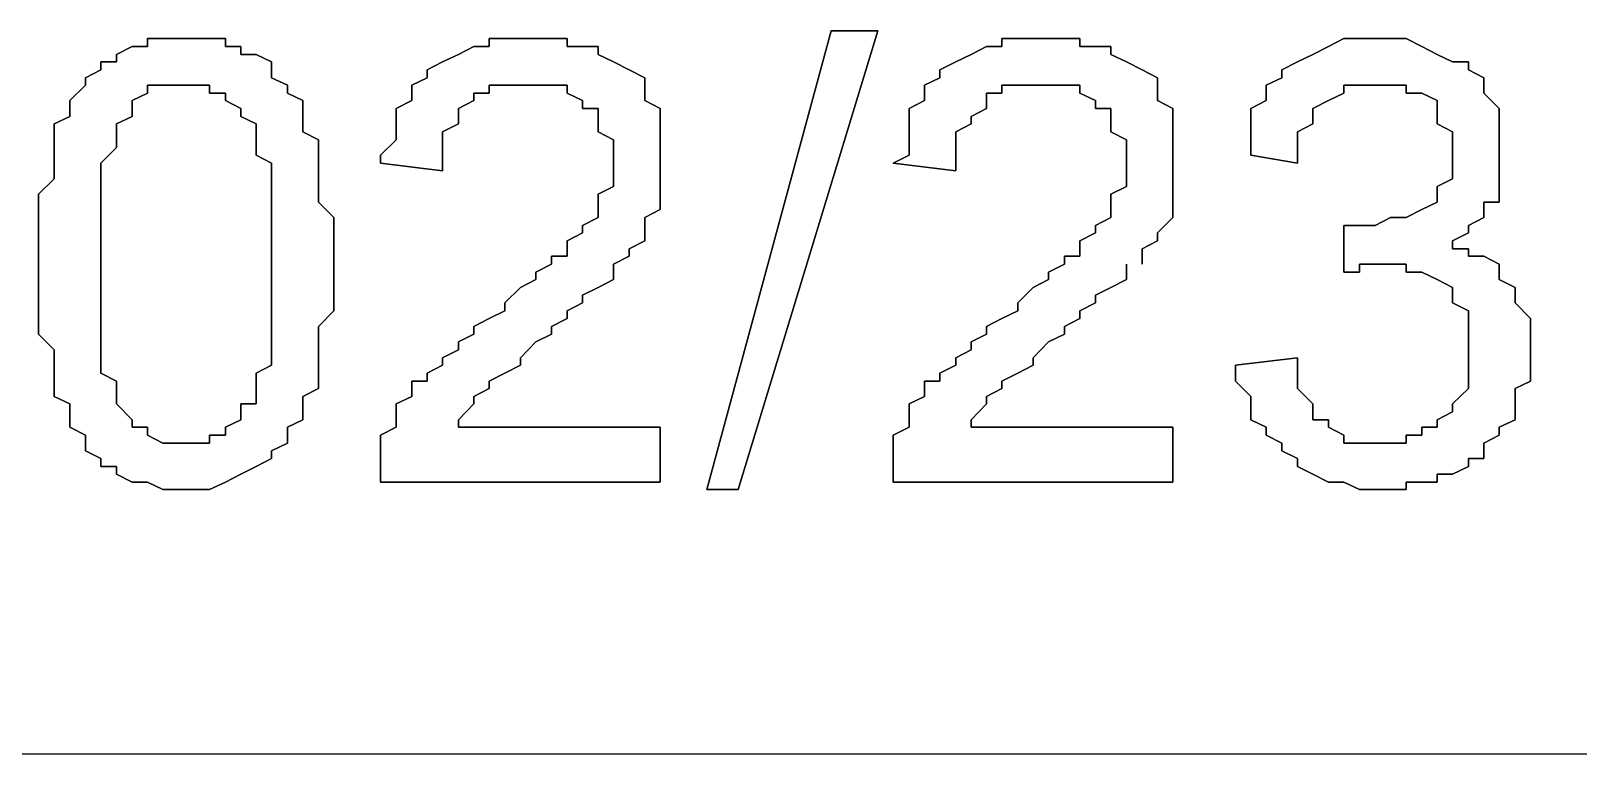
# Model space of a CAD drawing. Header units: metres. Extents: x 2.9 to 42.8, y 1.7 to 28.7.
# Drawn here: x 37.3256 to 37.6769, y 10.3611 to 10.5251 of the extents above; entities that cross this region are included whole.
import ezdxf

# ---------------------------------------------------------------- set-up
doc = ezdxf.new("R2010")
doc.units = ezdxf.units.M
doc.layers.add('NEGRO', color=7, linetype='Continuous')

msp = doc.modelspace()

# ---------------------------------------------------------------- linework, layer by layer
at = {"layer": 'NEGRO', "lineweight": -3}
for points in [[(37.3556, 10.5234), (37.3521, 10.5234), (37.3556, 10.5234)], [(37.3521, 10.5234), (37.3521, 10.5216), (37.3521, 10.5234)], [(37.3592, 10.5234), (37.3556, 10.5234), (37.3592, 10.5234)], [(37.3627, 10.5234), (37.3592, 10.5234), (37.3627, 10.5234)], [(37.3662, 10.5234), (37.3627, 10.5234), (37.3662, 10.5234)], [(37.3698, 10.5234), (37.3662, 10.5234), (37.3698, 10.5234)], [(37.3698, 10.5216), (37.3698, 10.5234), (37.3698, 10.5216)], [(37.4332, 10.5234), (37.4297, 10.5234), (37.4332, 10.5234)], [(37.4297, 10.5234), (37.4297, 10.5216), (37.4297, 10.5234)], [(37.4368, 10.5234), (37.4332, 10.5234), (37.4368, 10.5234)], [(37.4403, 10.5234), (37.4368, 10.5234), (37.4403, 10.5234)], [(37.4438, 10.5234), (37.4403, 10.5234), (37.4438, 10.5234)], [(37.4474, 10.5234), (37.4438, 10.5234), (37.4474, 10.5234)], [(37.4474, 10.5216), (37.4474, 10.5234), (37.4474, 10.5216)], [(37.5073, 10.5251), (37.4791, 10.4211), (37.5073, 10.5251)], [(37.4862, 10.4211), (37.5179, 10.5251), (37.4862, 10.4211)], [(37.5179, 10.5251), (37.5073, 10.5251), (37.5179, 10.5251)], [(37.5497, 10.5234), (37.5461, 10.5234), (37.5497, 10.5234)], [(37.5461, 10.5234), (37.5461, 10.5216), (37.5461, 10.5234)], [(37.5532, 10.5234), (37.5497, 10.5234), (37.5532, 10.5234)], [(37.5567, 10.5234), (37.5532, 10.5234), (37.5567, 10.5234)], [(37.5603, 10.5234), (37.5567, 10.5234), (37.5603, 10.5234)], [(37.5638, 10.5234), (37.5603, 10.5234), (37.5638, 10.5234)], [(37.5638, 10.5216), (37.5638, 10.5234), (37.5638, 10.5216)], [(37.6237, 10.5234), (37.6202, 10.5216), (37.6237, 10.5234)], [(37.6273, 10.5234), (37.6237, 10.5234), (37.6273, 10.5234)], [(37.6308, 10.5234), (37.6273, 10.5234), (37.6308, 10.5234)], [(37.6343, 10.5234), (37.6308, 10.5234), (37.6343, 10.5234)], [(37.6379, 10.5234), (37.6343, 10.5234), (37.6379, 10.5234)], [(37.6414, 10.5216), (37.6379, 10.5234), (37.6414, 10.5216)], [(37.3486, 10.5216), (37.3451, 10.5198), (37.3486, 10.5216)], [(37.3451, 10.5198), (37.3451, 10.5181), (37.3451, 10.5198)], [(37.3521, 10.5216), (37.3486, 10.5216), (37.3521, 10.5216)], [(37.3733, 10.5216), (37.3698, 10.5216), (37.3733, 10.5216)], [(37.3733, 10.5198), (37.3733, 10.5216), (37.3733, 10.5198)], [(37.3768, 10.5198), (37.3733, 10.5198), (37.3768, 10.5198)], [(37.3803, 10.5181), (37.3768, 10.5198), (37.3803, 10.5181)], [(37.4227, 10.5198), (37.4191, 10.5181), (37.4227, 10.5198)], [(37.4262, 10.5216), (37.4227, 10.5198), (37.4262, 10.5216)], [(37.4297, 10.5216), (37.4262, 10.5216), (37.4297, 10.5216)], [(37.4509, 10.5216), (37.4474, 10.5216), (37.4509, 10.5216)], [(37.4544, 10.5216), (37.4509, 10.5216), (37.4544, 10.5216)], [(37.4544, 10.5198), (37.4544, 10.5216), (37.4544, 10.5198)], [(37.4579, 10.5181), (37.4544, 10.5198), (37.4579, 10.5181)], [(37.5391, 10.5198), (37.5356, 10.5181), (37.5391, 10.5198)], [(37.5426, 10.5216), (37.5391, 10.5198), (37.5426, 10.5216)], [(37.5461, 10.5216), (37.5426, 10.5216), (37.5461, 10.5216)], [(37.5673, 10.5216), (37.5638, 10.5216), (37.5673, 10.5216)], [(37.5708, 10.5216), (37.5673, 10.5216), (37.5708, 10.5216)], [(37.5708, 10.5198), (37.5708, 10.5216), (37.5708, 10.5198)], [(37.5744, 10.5181), (37.5708, 10.5198), (37.5744, 10.5181)], [(37.6167, 10.5198), (37.6132, 10.5181), (37.6167, 10.5198)], [(37.6202, 10.5216), (37.6167, 10.5198), (37.6202, 10.5216)], [(37.6449, 10.5198), (37.6414, 10.5216), (37.6449, 10.5198)], [(37.6484, 10.5181), (37.6449, 10.5198), (37.6484, 10.5181)], [(37.3415, 10.5163), (37.338, 10.5145), (37.3415, 10.5163)], [(37.3451, 10.5181), (37.3415, 10.5181), (37.3451, 10.5181)], [(37.3415, 10.5181), (37.3415, 10.5163), (37.3415, 10.5181)], [(37.3803, 10.5163), (37.3803, 10.5181), (37.3803, 10.5163)], [(37.3803, 10.5145), (37.3803, 10.5163), (37.3803, 10.5145)], [(37.4191, 10.5181), (37.4156, 10.5163), (37.4191, 10.5181)], [(37.4156, 10.5163), (37.4156, 10.5145), (37.4156, 10.5163)], [(37.4615, 10.5163), (37.4579, 10.5181), (37.4615, 10.5163)], [(37.465, 10.5145), (37.4615, 10.5163), (37.465, 10.5145)], [(37.5356, 10.5181), (37.532, 10.5163), (37.5356, 10.5181)], [(37.532, 10.5163), (37.532, 10.5145), (37.532, 10.5163)], [(37.5779, 10.5163), (37.5744, 10.5181), (37.5779, 10.5163)], [(37.5814, 10.5145), (37.5779, 10.5163), (37.5814, 10.5145)], [(37.6132, 10.5181), (37.6096, 10.5163), (37.6132, 10.5181)], [(37.6096, 10.5163), (37.6096, 10.5145), (37.6096, 10.5163)], [(37.652, 10.5181), (37.6484, 10.5181), (37.652, 10.5181)], [(37.652, 10.5163), (37.652, 10.5181), (37.652, 10.5163)], [(37.6555, 10.5145), (37.652, 10.5163), (37.6555, 10.5145)], [(37.338, 10.5128), (37.3345, 10.5093), (37.338, 10.5128)], [(37.338, 10.5145), (37.338, 10.5128), (37.338, 10.5145)], [(37.3521, 10.511), (37.3521, 10.5128), (37.3521, 10.511)], [(37.3521, 10.5128), (37.3556, 10.5128), (37.3521, 10.5128)], [(37.3556, 10.5128), (37.3592, 10.5128), (37.3556, 10.5128)], [(37.3592, 10.5128), (37.3627, 10.5128), (37.3592, 10.5128)], [(37.3627, 10.5128), (37.3662, 10.5128), (37.3627, 10.5128)], [(37.3662, 10.5128), (37.3662, 10.511), (37.3662, 10.5128)], [(37.3839, 10.5128), (37.3803, 10.5145), (37.3839, 10.5128)], [(37.3839, 10.511), (37.3839, 10.5128), (37.3839, 10.511)], [(37.4156, 10.5145), (37.4121, 10.5128), (37.4156, 10.5145)], [(37.4121, 10.5128), (37.4121, 10.511), (37.4121, 10.5128)], [(37.4297, 10.511), (37.4297, 10.5128), (37.4297, 10.511)], [(37.4297, 10.5128), (37.4332, 10.5128), (37.4297, 10.5128)], [(37.4332, 10.5128), (37.4368, 10.5128), (37.4332, 10.5128)], [(37.4368, 10.5128), (37.4403, 10.5128), (37.4368, 10.5128)], [(37.4403, 10.5128), (37.4438, 10.5128), (37.4403, 10.5128)], [(37.4438, 10.5128), (37.4474, 10.5128), (37.4438, 10.5128)], [(37.4474, 10.5128), (37.4474, 10.511), (37.4474, 10.5128)], [(37.465, 10.5128), (37.465, 10.5145), (37.465, 10.5128)], [(37.465, 10.5093), (37.465, 10.5128), (37.465, 10.5093)], [(37.532, 10.5145), (37.5285, 10.5128), (37.532, 10.5145)], [(37.5285, 10.5128), (37.5285, 10.511), (37.5285, 10.5128)], [(37.5461, 10.511), (37.5461, 10.5128), (37.5461, 10.511)], [(37.5461, 10.5128), (37.5497, 10.5128), (37.5461, 10.5128)], [(37.5497, 10.5128), (37.5532, 10.5128), (37.5497, 10.5128)], [(37.5532, 10.5128), (37.5567, 10.5128), (37.5532, 10.5128)], [(37.5567, 10.5128), (37.5603, 10.5128), (37.5567, 10.5128)], [(37.5603, 10.5128), (37.5638, 10.5128), (37.5603, 10.5128)], [(37.5638, 10.5128), (37.5638, 10.511), (37.5638, 10.5128)], [(37.5814, 10.5128), (37.5814, 10.5145), (37.5814, 10.5128)], [(37.5814, 10.5093), (37.5814, 10.5128), (37.5814, 10.5093)], [(37.6096, 10.5145), (37.6061, 10.5128), (37.6096, 10.5145)], [(37.6061, 10.5128), (37.6061, 10.511), (37.6061, 10.5128)], [(37.6237, 10.511), (37.6237, 10.5128), (37.6237, 10.511)], [(37.6237, 10.5128), (37.6273, 10.5128), (37.6237, 10.5128)], [(37.6273, 10.5128), (37.6308, 10.5128), (37.6273, 10.5128)], [(37.6308, 10.5128), (37.6343, 10.5128), (37.6308, 10.5128)], [(37.6343, 10.5128), (37.6379, 10.5128), (37.6343, 10.5128)], [(37.6379, 10.5128), (37.6379, 10.511), (37.6379, 10.5128)], [(37.6555, 10.5128), (37.6555, 10.5145), (37.6555, 10.5128)], [(37.6555, 10.511), (37.6555, 10.5128), (37.6555, 10.511)], [(37.3345, 10.5093), (37.3345, 10.5075), (37.3345, 10.5093)], [(37.3486, 10.5093), (37.3521, 10.511), (37.3486, 10.5093)], [(37.3486, 10.5075), (37.3486, 10.5093), (37.3486, 10.5075)], [(37.3662, 10.511), (37.3698, 10.511), (37.3662, 10.511)], [(37.3698, 10.511), (37.3698, 10.5093), (37.3698, 10.511)], [(37.3698, 10.5093), (37.3733, 10.5075), (37.3698, 10.5093)], [(37.3874, 10.5093), (37.3839, 10.511), (37.3874, 10.5093)], [(37.3874, 10.5075), (37.3874, 10.5093), (37.3874, 10.5075)], [(37.4121, 10.5093), (37.4086, 10.5075), (37.4121, 10.5093)], [(37.4121, 10.511), (37.4121, 10.5093), (37.4121, 10.511)], [(37.4227, 10.5075), (37.4262, 10.5093), (37.4227, 10.5075)], [(37.4262, 10.5093), (37.4262, 10.511), (37.4262, 10.5093)], [(37.4262, 10.511), (37.4297, 10.511), (37.4262, 10.511)], [(37.4474, 10.511), (37.4509, 10.5093), (37.4474, 10.511)], [(37.4509, 10.5093), (37.4509, 10.5075), (37.4509, 10.5093)], [(37.4685, 10.5075), (37.465, 10.5093), (37.4685, 10.5075)], [(37.5285, 10.5093), (37.525, 10.5075), (37.5285, 10.5093)], [(37.5285, 10.511), (37.5285, 10.5093), (37.5285, 10.511)], [(37.5426, 10.5093), (37.5426, 10.511), (37.5426, 10.5093)], [(37.5426, 10.511), (37.5461, 10.511), (37.5426, 10.511)], [(37.5426, 10.5075), (37.5426, 10.5093), (37.5426, 10.5075)], [(37.5638, 10.511), (37.5673, 10.5093), (37.5638, 10.511)], [(37.5673, 10.5093), (37.5673, 10.5075), (37.5673, 10.5093)], [(37.5849, 10.5075), (37.5814, 10.5093), (37.5849, 10.5075)], [(37.6061, 10.5093), (37.6026, 10.5075), (37.6061, 10.5093)], [(37.6061, 10.511), (37.6061, 10.5093), (37.6061, 10.511)], [(37.6167, 10.5075), (37.6202, 10.5093), (37.6167, 10.5075)], [(37.6202, 10.5093), (37.6237, 10.511), (37.6202, 10.5093)], [(37.6379, 10.511), (37.6414, 10.511), (37.6379, 10.511)], [(37.6414, 10.511), (37.6449, 10.5093), (37.6414, 10.511)], [(37.6449, 10.5093), (37.6449, 10.5075), (37.6449, 10.5093)], [(37.659, 10.5075), (37.6555, 10.511), (37.659, 10.5075)], [(37.3345, 10.5057), (37.3309, 10.504), (37.3345, 10.5057)], [(37.3345, 10.5075), (37.3345, 10.5057), (37.3345, 10.5075)], [(37.3451, 10.504), (37.3486, 10.5057), (37.3451, 10.504)], [(37.3486, 10.5057), (37.3486, 10.5075), (37.3486, 10.5057)], [(37.3733, 10.5075), (37.3733, 10.5057), (37.3733, 10.5075)], [(37.3733, 10.5057), (37.3768, 10.504), (37.3733, 10.5057)], [(37.3874, 10.5057), (37.3874, 10.5075), (37.3874, 10.5057)], [(37.3874, 10.5022), (37.3874, 10.5057), (37.3874, 10.5022)], [(37.4086, 10.5075), (37.4086, 10.504), (37.4086, 10.5075)], [(37.4227, 10.5057), (37.4227, 10.5075), (37.4227, 10.5057)], [(37.4227, 10.504), (37.4227, 10.5057), (37.4227, 10.504)], [(37.4509, 10.5075), (37.4544, 10.5075), (37.4509, 10.5075)], [(37.4544, 10.5075), (37.4544, 10.5057), (37.4544, 10.5075)], [(37.4544, 10.5057), (37.4544, 10.5022), (37.4544, 10.5057)], [(37.4685, 10.5057), (37.4685, 10.5075), (37.4685, 10.5057)], [(37.4685, 10.504), (37.4685, 10.5057), (37.4685, 10.504)], [(37.525, 10.5075), (37.525, 10.504), (37.525, 10.5075)], [(37.5391, 10.5057), (37.5426, 10.5075), (37.5391, 10.5057)], [(37.5391, 10.504), (37.5391, 10.5057), (37.5391, 10.504)], [(37.5673, 10.5075), (37.5708, 10.5075), (37.5673, 10.5075)], [(37.5708, 10.5075), (37.5708, 10.5057), (37.5708, 10.5075)], [(37.5708, 10.5057), (37.5708, 10.5022), (37.5708, 10.5057)], [(37.5849, 10.5057), (37.5849, 10.5075), (37.5849, 10.5057)], [(37.5849, 10.504), (37.5849, 10.5057), (37.5849, 10.504)], [(37.6026, 10.5075), (37.6026, 10.5057), (37.6026, 10.5075)], [(37.6026, 10.5057), (37.6026, 10.5022), (37.6026, 10.5057)], [(37.6167, 10.5057), (37.6167, 10.5075), (37.6167, 10.5057)], [(37.6167, 10.504), (37.6167, 10.5057), (37.6167, 10.504)], [(37.6449, 10.5075), (37.6449, 10.504), (37.6449, 10.5075)], [(37.659, 10.5057), (37.659, 10.5075), (37.659, 10.5057)], [(37.659, 10.504), (37.659, 10.5057), (37.659, 10.504)], [(37.3309, 10.504), (37.3309, 10.5004), (37.3309, 10.504)], [(37.3451, 10.5022), (37.3451, 10.504), (37.3451, 10.5022)], [(37.3451, 10.5004), (37.3451, 10.5022), (37.3451, 10.5004)], [(37.3768, 10.504), (37.3768, 10.5022), (37.3768, 10.504)], [(37.3768, 10.5022), (37.3768, 10.5004), (37.3768, 10.5022)], [(37.3909, 10.5004), (37.3874, 10.5022), (37.3909, 10.5004)], [(37.4086, 10.504), (37.4086, 10.5022), (37.4086, 10.504)], [(37.4086, 10.5022), (37.4086, 10.5004), (37.4086, 10.5022)], [(37.4191, 10.5022), (37.4227, 10.504), (37.4191, 10.5022)], [(37.4191, 10.5004), (37.4191, 10.5022), (37.4191, 10.5004)], [(37.4544, 10.5022), (37.4579, 10.5004), (37.4544, 10.5022)], [(37.4685, 10.5022), (37.4685, 10.504), (37.4685, 10.5022)], [(37.4685, 10.4987), (37.4685, 10.5022), (37.4685, 10.4987)], [(37.525, 10.504), (37.525, 10.5022), (37.525, 10.504)], [(37.525, 10.5022), (37.525, 10.5004), (37.525, 10.5022)], [(37.5356, 10.5022), (37.5391, 10.504), (37.5356, 10.5022)], [(37.5356, 10.5004), (37.5356, 10.5022), (37.5356, 10.5004)], [(37.5708, 10.5022), (37.5744, 10.5004), (37.5708, 10.5022)], [(37.5849, 10.5022), (37.5849, 10.504), (37.5849, 10.5022)], [(37.5849, 10.4987), (37.5849, 10.5022), (37.5849, 10.4987)], [(37.6026, 10.5022), (37.6026, 10.5004), (37.6026, 10.5022)], [(37.6132, 10.5022), (37.6167, 10.504), (37.6132, 10.5022)], [(37.6132, 10.4987), (37.6132, 10.5022), (37.6132, 10.4987)], [(37.6449, 10.504), (37.6484, 10.5022), (37.6449, 10.504)], [(37.6484, 10.5022), (37.6484, 10.5004), (37.6484, 10.5022)], [(37.659, 10.5022), (37.659, 10.504), (37.659, 10.5022)], [(37.659, 10.4987), (37.659, 10.5022), (37.659, 10.4987)], [(37.3309, 10.5004), (37.3309, 10.4987), (37.3309, 10.5004)], [(37.3309, 10.4987), (37.3309, 10.4969), (37.3309, 10.4987)], [(37.3415, 10.4951), (37.3451, 10.4987), (37.3415, 10.4951)], [(37.3451, 10.4987), (37.3451, 10.5004), (37.3451, 10.4987)], [(37.3768, 10.5004), (37.3768, 10.4987), (37.3768, 10.5004)], [(37.3768, 10.4987), (37.3768, 10.4969), (37.3768, 10.4987)], [(37.3909, 10.4987), (37.3909, 10.5004), (37.3909, 10.4987)], [(37.3909, 10.4969), (37.3909, 10.4987), (37.3909, 10.4969)], [(37.4086, 10.5004), (37.405, 10.4969), (37.4086, 10.5004)], [(37.4191, 10.4987), (37.4191, 10.5004), (37.4191, 10.4987)], [(37.4191, 10.4951), (37.4191, 10.4987), (37.4191, 10.4951)], [(37.4579, 10.5004), (37.4579, 10.4987), (37.4579, 10.5004)], [(37.4579, 10.4987), (37.4579, 10.4951), (37.4579, 10.4987)], [(37.4685, 10.4969), (37.4685, 10.4987), (37.4685, 10.4969)], [(37.525, 10.5004), (37.525, 10.4969), (37.525, 10.5004)], [(37.5356, 10.4987), (37.5356, 10.5004), (37.5356, 10.4987)], [(37.5356, 10.4951), (37.5356, 10.4987), (37.5356, 10.4951)], [(37.5744, 10.5004), (37.5744, 10.4987), (37.5744, 10.5004)], [(37.5744, 10.4987), (37.5744, 10.4951), (37.5744, 10.4987)], [(37.5849, 10.4969), (37.5849, 10.4987), (37.5849, 10.4969)], [(37.6026, 10.5004), (37.6026, 10.4969), (37.6026, 10.5004)], [(37.6132, 10.4969), (37.6132, 10.4987), (37.6132, 10.4969)], [(37.6484, 10.5004), (37.6484, 10.4969), (37.6484, 10.5004)], [(37.659, 10.4969), (37.659, 10.4987), (37.659, 10.4969)], [(37.3309, 10.4969), (37.3309, 10.4951), (37.3309, 10.4969)], [(37.3309, 10.4951), (37.3309, 10.4934), (37.3309, 10.4951)], [(37.3415, 10.4934), (37.3415, 10.4951), (37.3415, 10.4934)], [(37.3768, 10.4969), (37.3803, 10.4951), (37.3768, 10.4969)], [(37.3803, 10.4951), (37.3803, 10.4934), (37.3803, 10.4951)], [(37.3909, 10.4934), (37.3909, 10.4969), (37.3909, 10.4934)], [(37.405, 10.4969), (37.405, 10.4951), (37.405, 10.4969)], [(37.405, 10.4951), (37.4191, 10.4934), (37.405, 10.4951)], [(37.4191, 10.4934), (37.4191, 10.4951), (37.4191, 10.4934)], [(37.4579, 10.4951), (37.4579, 10.4916), (37.4579, 10.4951)], [(37.4685, 10.4951), (37.4685, 10.4969), (37.4685, 10.4951)], [(37.4685, 10.4934), (37.4685, 10.4951), (37.4685, 10.4934)], [(37.525, 10.4969), (37.5214, 10.4951), (37.525, 10.4969)], [(37.5214, 10.4951), (37.5356, 10.4934), (37.5214, 10.4951)], [(37.5356, 10.4934), (37.5356, 10.4951), (37.5356, 10.4934)], [(37.5744, 10.4951), (37.5744, 10.4916), (37.5744, 10.4951)], [(37.5849, 10.4951), (37.5849, 10.4969), (37.5849, 10.4951)], [(37.5849, 10.4934), (37.5849, 10.4951), (37.5849, 10.4934)], [(37.6026, 10.4969), (37.6132, 10.4951), (37.6026, 10.4969)], [(37.6132, 10.4951), (37.6132, 10.4969), (37.6132, 10.4951)], [(37.6484, 10.4969), (37.6484, 10.4951), (37.6484, 10.4969)], [(37.6484, 10.4951), (37.6484, 10.4916), (37.6484, 10.4951)], [(37.659, 10.4951), (37.659, 10.4969), (37.659, 10.4951)], [(37.659, 10.4934), (37.659, 10.4951), (37.659, 10.4934)], [(37.3309, 10.4916), (37.3274, 10.4881), (37.3309, 10.4916)], [(37.3309, 10.4934), (37.3309, 10.4916), (37.3309, 10.4934)], [(37.3415, 10.4916), (37.3415, 10.4934), (37.3415, 10.4916)], [(37.3415, 10.4881), (37.3415, 10.4916), (37.3415, 10.4881)], [(37.3803, 10.4934), (37.3803, 10.4898), (37.3803, 10.4934)], [(37.3909, 10.4916), (37.3909, 10.4934), (37.3909, 10.4916)], [(37.3909, 10.4898), (37.3909, 10.4916), (37.3909, 10.4898)], [(37.4579, 10.4916), (37.4579, 10.4898), (37.4579, 10.4916)], [(37.4685, 10.4916), (37.4685, 10.4934), (37.4685, 10.4916)], [(37.4685, 10.4881), (37.4685, 10.4916), (37.4685, 10.4881)], [(37.5744, 10.4916), (37.5744, 10.4898), (37.5744, 10.4916)], [(37.5849, 10.4916), (37.5849, 10.4934), (37.5849, 10.4916)], [(37.5849, 10.4881), (37.5849, 10.4916), (37.5849, 10.4881)], [(37.6484, 10.4916), (37.6449, 10.4898), (37.6484, 10.4916)], [(37.659, 10.4898), (37.659, 10.4934), (37.659, 10.4898)], [(37.3274, 10.4881), (37.3274, 10.4863), (37.3274, 10.4881)], [(37.3415, 10.4863), (37.3415, 10.4881), (37.3415, 10.4863)], [(37.3803, 10.4898), (37.3803, 10.4881), (37.3803, 10.4898)], [(37.3803, 10.4881), (37.3803, 10.4846), (37.3803, 10.4881)], [(37.3909, 10.4881), (37.3909, 10.4898), (37.3909, 10.4881)], [(37.3909, 10.4863), (37.3909, 10.4881), (37.3909, 10.4863)], [(37.4579, 10.4898), (37.4544, 10.4881), (37.4579, 10.4898)], [(37.4544, 10.4881), (37.4544, 10.4863), (37.4544, 10.4881)], [(37.4685, 10.4863), (37.4685, 10.4881), (37.4685, 10.4863)], [(37.5744, 10.4898), (37.5708, 10.4881), (37.5744, 10.4898)], [(37.5708, 10.4881), (37.5708, 10.4863), (37.5708, 10.4881)], [(37.5849, 10.4863), (37.5849, 10.4881), (37.5849, 10.4863)], [(37.6449, 10.4898), (37.6449, 10.4881), (37.6449, 10.4898)], [(37.6449, 10.4881), (37.6449, 10.4863), (37.6449, 10.4881)], [(37.659, 10.4881), (37.659, 10.4898), (37.659, 10.4881)], [(37.659, 10.4863), (37.659, 10.4881), (37.659, 10.4863)], [(37.3274, 10.4863), (37.3274, 10.4828), (37.3274, 10.4863)], [(37.3415, 10.4828), (37.3415, 10.4863), (37.3415, 10.4828)], [(37.3803, 10.4846), (37.3803, 10.4828), (37.3803, 10.4846)], [(37.3944, 10.4828), (37.3909, 10.4863), (37.3944, 10.4828)], [(37.4544, 10.4863), (37.4544, 10.4828), (37.4544, 10.4863)], [(37.465, 10.4828), (37.4685, 10.4846), (37.465, 10.4828)], [(37.4685, 10.4846), (37.4685, 10.4863), (37.4685, 10.4846)], [(37.5708, 10.4863), (37.5708, 10.4828), (37.5708, 10.4863)], [(37.5849, 10.4846), (37.5849, 10.4863), (37.5849, 10.4846)], [(37.5849, 10.4828), (37.5849, 10.4846), (37.5849, 10.4828)], [(37.6414, 10.4846), (37.6379, 10.4828), (37.6414, 10.4846)], [(37.6449, 10.4863), (37.6414, 10.4846), (37.6449, 10.4863)], [(37.6555, 10.4846), (37.6555, 10.4863), (37.6555, 10.4846)], [(37.6555, 10.4863), (37.659, 10.4863), (37.6555, 10.4863)], [(37.6555, 10.4828), (37.6555, 10.4846), (37.6555, 10.4828)], [(37.3274, 10.4828), (37.3274, 10.481), (37.3274, 10.4828)], [(37.3274, 10.481), (37.3274, 10.4775), (37.3274, 10.481)], [(37.3415, 10.481), (37.3415, 10.4828), (37.3415, 10.481)], [(37.3415, 10.4775), (37.3415, 10.481), (37.3415, 10.4775)], [(37.3803, 10.4828), (37.3803, 10.4793), (37.3803, 10.4828)], [(37.3944, 10.481), (37.3944, 10.4828), (37.3944, 10.481)], [(37.3944, 10.4775), (37.3944, 10.481), (37.3944, 10.4775)], [(37.4544, 10.4828), (37.4509, 10.481), (37.4544, 10.4828)], [(37.4509, 10.481), (37.4509, 10.4793), (37.4509, 10.481)], [(37.465, 10.4793), (37.465, 10.4828), (37.465, 10.4793)], [(37.5708, 10.4828), (37.5673, 10.481), (37.5708, 10.4828)], [(37.5673, 10.481), (37.5673, 10.4793), (37.5673, 10.481)], [(37.5814, 10.4793), (37.5849, 10.4828), (37.5814, 10.4793)], [(37.6273, 10.481), (37.6237, 10.481), (37.6273, 10.481)], [(37.6237, 10.481), (37.6237, 10.4704), (37.6237, 10.481)], [(37.6308, 10.481), (37.6273, 10.481), (37.6308, 10.481)], [(37.6343, 10.4828), (37.6308, 10.481), (37.6343, 10.4828)], [(37.6379, 10.4828), (37.6343, 10.4828), (37.6379, 10.4828)], [(37.652, 10.481), (37.6555, 10.4828), (37.652, 10.481)], [(37.652, 10.4793), (37.652, 10.481), (37.652, 10.4793)], [(37.3274, 10.4775), (37.3274, 10.4757), (37.3274, 10.4775)], [(37.3415, 10.474), (37.3415, 10.4775), (37.3415, 10.474)], [(37.3803, 10.4793), (37.3803, 10.4757), (37.3803, 10.4793)], [(37.3944, 10.4757), (37.3944, 10.4775), (37.3944, 10.4757)], [(37.4509, 10.4793), (37.4474, 10.4775), (37.4509, 10.4793)], [(37.4474, 10.4775), (37.4474, 10.4757), (37.4474, 10.4775)], [(37.4615, 10.4757), (37.465, 10.4775), (37.4615, 10.4757)], [(37.465, 10.4775), (37.465, 10.4793), (37.465, 10.4775)], [(37.5673, 10.4793), (37.5638, 10.4775), (37.5673, 10.4793)], [(37.5638, 10.4775), (37.5638, 10.4757), (37.5638, 10.4775)], [(37.5779, 10.4757), (37.5814, 10.4775), (37.5779, 10.4757)], [(37.5814, 10.4775), (37.5814, 10.4793), (37.5814, 10.4775)], [(37.6484, 10.4775), (37.652, 10.4793), (37.6484, 10.4775)], [(37.6484, 10.4757), (37.6484, 10.4775), (37.6484, 10.4757)], [(37.3274, 10.4757), (37.3274, 10.4722), (37.3274, 10.4757)], [(37.3415, 10.4722), (37.3415, 10.474), (37.3415, 10.4722)], [(37.3803, 10.4757), (37.3803, 10.4722), (37.3803, 10.4757)], [(37.3944, 10.4722), (37.3944, 10.4757), (37.3944, 10.4722)], [(37.4474, 10.474), (37.4438, 10.474), (37.4474, 10.474)], [(37.4438, 10.474), (37.4438, 10.4722), (37.4438, 10.474)], [(37.4474, 10.4757), (37.4474, 10.474), (37.4474, 10.4757)], [(37.4579, 10.4722), (37.4615, 10.474), (37.4579, 10.4722)], [(37.4615, 10.474), (37.4615, 10.4757), (37.4615, 10.474)], [(37.5638, 10.474), (37.5603, 10.474), (37.5638, 10.474)], [(37.5603, 10.474), (37.5603, 10.4722), (37.5603, 10.474)], [(37.5638, 10.4757), (37.5638, 10.474), (37.5638, 10.4757)], [(37.5779, 10.474), (37.5779, 10.4757), (37.5779, 10.474)], [(37.5779, 10.4722), (37.5779, 10.474), (37.5779, 10.4722)], [(37.652, 10.4757), (37.6484, 10.4757), (37.652, 10.4757)], [(37.652, 10.474), (37.652, 10.4757), (37.652, 10.474)], [(37.6555, 10.474), (37.652, 10.474), (37.6555, 10.474)], [(37.659, 10.4722), (37.6555, 10.474), (37.659, 10.4722)], [(37.3274, 10.4722), (37.3274, 10.4704), (37.3274, 10.4722)], [(37.3415, 10.4687), (37.3415, 10.4722), (37.3415, 10.4687)], [(37.3803, 10.4722), (37.3803, 10.4687), (37.3803, 10.4722)], [(37.3944, 10.4687), (37.3944, 10.4722), (37.3944, 10.4687)], [(37.4438, 10.4722), (37.4403, 10.4704), (37.4438, 10.4722)], [(37.4579, 10.4704), (37.4579, 10.4722), (37.4579, 10.4704)], [(37.5603, 10.4722), (37.5567, 10.4704), (37.5603, 10.4722)], [(37.5744, 10.4704), (37.5744, 10.4722), (37.5744, 10.4704)], [(37.6273, 10.4704), (37.6273, 10.4722), (37.6273, 10.4704)], [(37.6273, 10.4722), (37.6308, 10.4722), (37.6273, 10.4722)], [(37.6308, 10.4722), (37.6343, 10.4722), (37.6308, 10.4722)], [(37.6343, 10.4722), (37.6379, 10.4722), (37.6343, 10.4722)], [(37.6379, 10.4722), (37.6379, 10.4704), (37.6379, 10.4722)], [(37.659, 10.4704), (37.659, 10.4722), (37.659, 10.4704)], [(37.3274, 10.4704), (37.3274, 10.4669), (37.3274, 10.4704)], [(37.3415, 10.4652), (37.3415, 10.4687), (37.3415, 10.4652)], [(37.3803, 10.4687), (37.3803, 10.4652), (37.3803, 10.4687)], [(37.3944, 10.4669), (37.3944, 10.4687), (37.3944, 10.4669)], [(37.4403, 10.4687), (37.4368, 10.4669), (37.4403, 10.4687)], [(37.4403, 10.4704), (37.4403, 10.4687), (37.4403, 10.4704)], [(37.4544, 10.4669), (37.4579, 10.4687), (37.4544, 10.4669)], [(37.4579, 10.4687), (37.4579, 10.4704), (37.4579, 10.4687)], [(37.5567, 10.4687), (37.5532, 10.4669), (37.5567, 10.4687)], [(37.5567, 10.4704), (37.5567, 10.4687), (37.5567, 10.4704)], [(37.5708, 10.4669), (37.5744, 10.4687), (37.5708, 10.4669)], [(37.5744, 10.4687), (37.5744, 10.4704), (37.5744, 10.4687)], [(37.6237, 10.4704), (37.6273, 10.4704), (37.6237, 10.4704)], [(37.6379, 10.4704), (37.6414, 10.4704), (37.6379, 10.4704)], [(37.6414, 10.4704), (37.6449, 10.4687), (37.6414, 10.4704)], [(37.6449, 10.4687), (37.6484, 10.4669), (37.6449, 10.4687)], [(37.659, 10.4687), (37.659, 10.4704), (37.659, 10.4687)], [(37.6626, 10.4669), (37.659, 10.4687), (37.6626, 10.4669)], [(37.3274, 10.4669), (37.3274, 10.4634), (37.3274, 10.4669)], [(37.3415, 10.4634), (37.3415, 10.4652), (37.3415, 10.4634)], [(37.3803, 10.4652), (37.3803, 10.4616), (37.3803, 10.4652)], [(37.3944, 10.4634), (37.3944, 10.4669), (37.3944, 10.4634)], [(37.4368, 10.4669), (37.4332, 10.4634), (37.4368, 10.4669)], [(37.4509, 10.4652), (37.4544, 10.4669), (37.4509, 10.4652)], [(37.4509, 10.4634), (37.4509, 10.4652), (37.4509, 10.4634)], [(37.5532, 10.4669), (37.5497, 10.4634), (37.5532, 10.4669)], [(37.5673, 10.4652), (37.5708, 10.4669), (37.5673, 10.4652)], [(37.5673, 10.4634), (37.5673, 10.4652), (37.5673, 10.4634)], [(37.6484, 10.4669), (37.6484, 10.4652), (37.6484, 10.4669)], [(37.6484, 10.4652), (37.6484, 10.4634), (37.6484, 10.4652)], [(37.6626, 10.4652), (37.6626, 10.4669), (37.6626, 10.4652)], [(37.6626, 10.4634), (37.6626, 10.4652), (37.6626, 10.4634)], [(37.3274, 10.4634), (37.3274, 10.4616), (37.3274, 10.4634)], [(37.3274, 10.4616), (37.3274, 10.4581), (37.3274, 10.4616)], [(37.3415, 10.4599), (37.3415, 10.4634), (37.3415, 10.4599)], [(37.3415, 10.4563), (37.3415, 10.4599), (37.3415, 10.4563)], [(37.3803, 10.4616), (37.3803, 10.4599), (37.3803, 10.4616)], [(37.3803, 10.4599), (37.3803, 10.4563), (37.3803, 10.4599)], [(37.3909, 10.4581), (37.3944, 10.4616), (37.3909, 10.4581)], [(37.3944, 10.4616), (37.3944, 10.4634), (37.3944, 10.4616)], [(37.4297, 10.4599), (37.4262, 10.4581), (37.4297, 10.4599)], [(37.4332, 10.4616), (37.4297, 10.4599), (37.4332, 10.4616)], [(37.4332, 10.4634), (37.4332, 10.4616), (37.4332, 10.4634)], [(37.4438, 10.4581), (37.4474, 10.4599), (37.4438, 10.4581)], [(37.4474, 10.4616), (37.4509, 10.4634), (37.4474, 10.4616)], [(37.4474, 10.4599), (37.4474, 10.4616), (37.4474, 10.4599)], [(37.5461, 10.4599), (37.5426, 10.4581), (37.5461, 10.4599)], [(37.5497, 10.4616), (37.5461, 10.4599), (37.5497, 10.4616)], [(37.5497, 10.4634), (37.5497, 10.4616), (37.5497, 10.4634)], [(37.5603, 10.4581), (37.5638, 10.4599), (37.5603, 10.4581)], [(37.5638, 10.4616), (37.5673, 10.4634), (37.5638, 10.4616)], [(37.5638, 10.4599), (37.5638, 10.4616), (37.5638, 10.4599)], [(37.6484, 10.4634), (37.652, 10.4616), (37.6484, 10.4634)], [(37.652, 10.4616), (37.652, 10.4599), (37.652, 10.4616)], [(37.652, 10.4599), (37.652, 10.4581), (37.652, 10.4599)], [(37.6661, 10.4599), (37.6626, 10.4634), (37.6661, 10.4599)], [(37.6661, 10.4581), (37.6661, 10.4599), (37.6661, 10.4581)], [(37.3274, 10.4581), (37.3274, 10.4563), (37.3274, 10.4581)], [(37.3909, 10.4563), (37.3909, 10.4581), (37.3909, 10.4563)], [(37.4262, 10.4581), (37.4262, 10.4563), (37.4262, 10.4581)], [(37.4438, 10.4563), (37.4438, 10.4581), (37.4438, 10.4563)], [(37.5426, 10.4581), (37.5426, 10.4563), (37.5426, 10.4581)], [(37.5603, 10.4563), (37.5603, 10.4581), (37.5603, 10.4563)], [(37.652, 10.4581), (37.652, 10.4546), (37.652, 10.4581)], [(37.6661, 10.4563), (37.6661, 10.4581), (37.6661, 10.4563)], [(37.3274, 10.4563), (37.3309, 10.4528), (37.3274, 10.4563)], [(37.3415, 10.4546), (37.3415, 10.4563), (37.3415, 10.4546)], [(37.3415, 10.4528), (37.3415, 10.4546), (37.3415, 10.4528)], [(37.3803, 10.4563), (37.3803, 10.4546), (37.3803, 10.4563)], [(37.3803, 10.4546), (37.3803, 10.451), (37.3803, 10.4546)], [(37.3909, 10.4546), (37.3909, 10.4563), (37.3909, 10.4546)], [(37.3909, 10.451), (37.3909, 10.4546), (37.3909, 10.451)], [(37.4262, 10.4563), (37.4227, 10.4546), (37.4262, 10.4563)], [(37.4227, 10.4546), (37.4227, 10.4528), (37.4227, 10.4546)], [(37.4368, 10.451), (37.4403, 10.4546), (37.4368, 10.451)], [(37.4403, 10.4546), (37.4438, 10.4563), (37.4403, 10.4546)], [(37.5426, 10.4563), (37.5391, 10.4546), (37.5426, 10.4563)], [(37.5391, 10.4546), (37.5391, 10.4528), (37.5391, 10.4546)], [(37.5532, 10.451), (37.5567, 10.4546), (37.5532, 10.451)], [(37.5567, 10.4546), (37.5603, 10.4563), (37.5567, 10.4546)], [(37.652, 10.4546), (37.652, 10.4528), (37.652, 10.4546)], [(37.6661, 10.4528), (37.6661, 10.4563), (37.6661, 10.4528)], [(37.3309, 10.4528), (37.3309, 10.451), (37.3309, 10.4528)], [(37.3309, 10.451), (37.3309, 10.4475), (37.3309, 10.451)], [(37.3415, 10.4493), (37.3415, 10.4528), (37.3415, 10.4493)], [(37.3803, 10.451), (37.3803, 10.4493), (37.3803, 10.451)], [(37.3909, 10.4493), (37.3909, 10.451), (37.3909, 10.4493)], [(37.4227, 10.4528), (37.4191, 10.451), (37.4227, 10.4528)], [(37.4191, 10.451), (37.4191, 10.4493), (37.4191, 10.451)], [(37.4368, 10.4493), (37.4368, 10.451), (37.4368, 10.4493)], [(37.5391, 10.4528), (37.5356, 10.451), (37.5391, 10.4528)], [(37.5356, 10.451), (37.5356, 10.4493), (37.5356, 10.451)], [(37.5532, 10.4493), (37.5532, 10.451), (37.5532, 10.4493)], [(37.6132, 10.451), (37.5991, 10.4493), (37.6132, 10.451)], [(37.6132, 10.4475), (37.6132, 10.451), (37.6132, 10.4475)], [(37.652, 10.4528), (37.652, 10.4493), (37.652, 10.4528)], [(37.6661, 10.4493), (37.6661, 10.4528), (37.6661, 10.4493)], [(37.3309, 10.4475), (37.3309, 10.4457), (37.3309, 10.4475)], [(37.3415, 10.4475), (37.3415, 10.4493), (37.3415, 10.4475)], [(37.3451, 10.4457), (37.3415, 10.4475), (37.3451, 10.4457)], [(37.3803, 10.4493), (37.3768, 10.4475), (37.3803, 10.4493)], [(37.3768, 10.4475), (37.3768, 10.4457), (37.3768, 10.4475)], [(37.3909, 10.4475), (37.3909, 10.4493), (37.3909, 10.4475)], [(37.3909, 10.4457), (37.3909, 10.4475), (37.3909, 10.4457)], [(37.4191, 10.4493), (37.4156, 10.4475), (37.4191, 10.4493)], [(37.4156, 10.4475), (37.4156, 10.4457), (37.4156, 10.4475)], [(37.4297, 10.4457), (37.4332, 10.4475), (37.4297, 10.4457)], [(37.4332, 10.4475), (37.4368, 10.4493), (37.4332, 10.4475)], [(37.5356, 10.4493), (37.532, 10.4475), (37.5356, 10.4493)], [(37.532, 10.4475), (37.532, 10.4457), (37.532, 10.4475)], [(37.5461, 10.4457), (37.5497, 10.4475), (37.5461, 10.4457)], [(37.5497, 10.4475), (37.5532, 10.4493), (37.5497, 10.4475)], [(37.5991, 10.4493), (37.5991, 10.4475), (37.5991, 10.4493)], [(37.5991, 10.4475), (37.5991, 10.4457), (37.5991, 10.4475)], [(37.6132, 10.4457), (37.6132, 10.4475), (37.6132, 10.4457)], [(37.652, 10.4493), (37.652, 10.4475), (37.652, 10.4493)], [(37.652, 10.4475), (37.652, 10.4457), (37.652, 10.4475)], [(37.6661, 10.4475), (37.6661, 10.4493), (37.6661, 10.4475)], [(37.6661, 10.4457), (37.6661, 10.4475), (37.6661, 10.4457)], [(37.3309, 10.4457), (37.3309, 10.444), (37.3309, 10.4457)], [(37.3309, 10.444), (37.3309, 10.4422), (37.3309, 10.444)], [(37.3451, 10.444), (37.3451, 10.4457), (37.3451, 10.444)], [(37.3451, 10.4422), (37.3451, 10.444), (37.3451, 10.4422)], [(37.3768, 10.4457), (37.3768, 10.444), (37.3768, 10.4457)], [(37.3768, 10.444), (37.3768, 10.4422), (37.3768, 10.444)], [(37.3874, 10.4422), (37.3909, 10.444), (37.3874, 10.4422)], [(37.3909, 10.444), (37.3909, 10.4457), (37.3909, 10.444)], [(37.4156, 10.4457), (37.4121, 10.4457), (37.4156, 10.4457)], [(37.4121, 10.4457), (37.4121, 10.444), (37.4121, 10.4457)], [(37.4121, 10.444), (37.4121, 10.4422), (37.4121, 10.444)], [(37.4262, 10.4422), (37.4297, 10.444), (37.4262, 10.4422)], [(37.4297, 10.444), (37.4297, 10.4457), (37.4297, 10.444)], [(37.532, 10.4457), (37.5285, 10.4457), (37.532, 10.4457)], [(37.5285, 10.4457), (37.5285, 10.444), (37.5285, 10.4457)], [(37.5285, 10.444), (37.5285, 10.4422), (37.5285, 10.444)], [(37.5426, 10.4422), (37.5461, 10.444), (37.5426, 10.4422)], [(37.5461, 10.444), (37.5461, 10.4457), (37.5461, 10.444)], [(37.5991, 10.4457), (37.6026, 10.4422), (37.5991, 10.4457)], [(37.6132, 10.444), (37.6132, 10.4457), (37.6132, 10.444)], [(37.6167, 10.4405), (37.6132, 10.444), (37.6167, 10.4405)], [(37.652, 10.444), (37.6484, 10.4405), (37.652, 10.444)], [(37.652, 10.4457), (37.652, 10.444), (37.652, 10.4457)], [(37.6626, 10.444), (37.6661, 10.4457), (37.6626, 10.444)], [(37.6626, 10.4405), (37.6626, 10.444), (37.6626, 10.4405)], [(37.3309, 10.4422), (37.3345, 10.4405), (37.3309, 10.4422)], [(37.3345, 10.4405), (37.3345, 10.4387), (37.3345, 10.4405)], [(37.3451, 10.4405), (37.3451, 10.4422), (37.3451, 10.4405)], [(37.3486, 10.4369), (37.3451, 10.4405), (37.3486, 10.4369)], [(37.3768, 10.4405), (37.3733, 10.4405), (37.3768, 10.4405)], [(37.3733, 10.4405), (37.3733, 10.4387), (37.3733, 10.4405)], [(37.3768, 10.4422), (37.3768, 10.4405), (37.3768, 10.4422)], [(37.3874, 10.4387), (37.3874, 10.4422), (37.3874, 10.4387)], [(37.4121, 10.4422), (37.4086, 10.4405), (37.4121, 10.4422)], [(37.4086, 10.4405), (37.4086, 10.4369), (37.4086, 10.4405)], [(37.4227, 10.4369), (37.4262, 10.4405), (37.4227, 10.4369)], [(37.4262, 10.4405), (37.4262, 10.4422), (37.4262, 10.4405)], [(37.5285, 10.4422), (37.525, 10.4405), (37.5285, 10.4422)], [(37.525, 10.4405), (37.525, 10.4369), (37.525, 10.4405)], [(37.5391, 10.4369), (37.5426, 10.4405), (37.5391, 10.4369)], [(37.5426, 10.4405), (37.5426, 10.4422), (37.5426, 10.4405)], [(37.6026, 10.4422), (37.6026, 10.4405), (37.6026, 10.4422)], [(37.6026, 10.4405), (37.6026, 10.4387), (37.6026, 10.4405)], [(37.6167, 10.4387), (37.6167, 10.4405), (37.6167, 10.4387)], [(37.6484, 10.4405), (37.6484, 10.4387), (37.6484, 10.4405)], [(37.6626, 10.4387), (37.6626, 10.4405), (37.6626, 10.4387)], [(37.3345, 10.4387), (37.3345, 10.4369), (37.3345, 10.4387)], [(37.3345, 10.4369), (37.3345, 10.4352), (37.3345, 10.4369)], [(37.3486, 10.4352), (37.3486, 10.4369), (37.3486, 10.4352)], [(37.3733, 10.4369), (37.3698, 10.4352), (37.3733, 10.4369)], [(37.3733, 10.4387), (37.3733, 10.4369), (37.3733, 10.4387)], [(37.3839, 10.4352), (37.3874, 10.4369), (37.3839, 10.4352)], [(37.3874, 10.4369), (37.3874, 10.4387), (37.3874, 10.4369)], [(37.4086, 10.4369), (37.4086, 10.4352), (37.4086, 10.4369)], [(37.4227, 10.4352), (37.4227, 10.4369), (37.4227, 10.4352)], [(37.525, 10.4369), (37.525, 10.4352), (37.525, 10.4369)], [(37.5391, 10.4352), (37.5391, 10.4369), (37.5391, 10.4352)], [(37.6026, 10.4387), (37.6026, 10.4369), (37.6026, 10.4387)], [(37.6026, 10.4369), (37.6061, 10.4352), (37.6026, 10.4369)], [(37.6167, 10.4369), (37.6167, 10.4387), (37.6167, 10.4369)], [(37.6202, 10.4369), (37.6167, 10.4369), (37.6202, 10.4369)], [(37.6202, 10.4352), (37.6202, 10.4369), (37.6202, 10.4352)], [(37.6484, 10.4387), (37.6449, 10.4369), (37.6484, 10.4387)], [(37.6449, 10.4369), (37.6449, 10.4352), (37.6449, 10.4369)], [(37.659, 10.4352), (37.6626, 10.4369), (37.659, 10.4352)], [(37.6626, 10.4369), (37.6626, 10.4387), (37.6626, 10.4369)], [(37.3345, 10.4352), (37.338, 10.4334), (37.3345, 10.4352)], [(37.338, 10.4334), (37.338, 10.4316), (37.338, 10.4334)], [(37.3521, 10.4352), (37.3486, 10.4352), (37.3521, 10.4352)], [(37.3521, 10.4334), (37.3521, 10.4352), (37.3521, 10.4334)], [(37.3556, 10.4316), (37.3521, 10.4334), (37.3556, 10.4316)], [(37.3698, 10.4334), (37.3662, 10.4334), (37.3698, 10.4334)], [(37.3662, 10.4334), (37.3662, 10.4316), (37.3662, 10.4334)], [(37.3698, 10.4352), (37.3698, 10.4334), (37.3698, 10.4352)], [(37.3839, 10.4334), (37.3839, 10.4352), (37.3839, 10.4334)], [(37.3839, 10.4316), (37.3839, 10.4334), (37.3839, 10.4316)], [(37.4086, 10.4352), (37.405, 10.4334), (37.4086, 10.4352)], [(37.405, 10.4334), (37.405, 10.4316), (37.405, 10.4334)], [(37.4685, 10.4352), (37.4227, 10.4352), (37.4685, 10.4352)], [(37.4685, 10.4228), (37.4685, 10.4352), (37.4685, 10.4228)], [(37.525, 10.4352), (37.5214, 10.4334), (37.525, 10.4352)], [(37.5214, 10.4334), (37.5214, 10.4316), (37.5214, 10.4334)], [(37.5849, 10.4352), (37.5391, 10.4352), (37.5849, 10.4352)], [(37.5849, 10.4228), (37.5849, 10.4352), (37.5849, 10.4228)], [(37.6061, 10.4352), (37.6061, 10.4334), (37.6061, 10.4352)], [(37.6061, 10.4334), (37.6096, 10.4316), (37.6061, 10.4334)], [(37.6237, 10.4334), (37.6202, 10.4352), (37.6237, 10.4334)], [(37.6237, 10.4316), (37.6237, 10.4334), (37.6237, 10.4316)], [(37.6414, 10.4334), (37.6379, 10.4334), (37.6414, 10.4334)], [(37.6379, 10.4334), (37.6379, 10.4316), (37.6379, 10.4334)], [(37.6449, 10.4352), (37.6414, 10.4352), (37.6449, 10.4352)], [(37.6414, 10.4352), (37.6414, 10.4334), (37.6414, 10.4352)], [(37.6555, 10.4316), (37.659, 10.4334), (37.6555, 10.4316)], [(37.659, 10.4334), (37.659, 10.4352), (37.659, 10.4334)], [(37.338, 10.4316), (37.338, 10.4299), (37.338, 10.4316)], [(37.338, 10.4299), (37.3415, 10.4281), (37.338, 10.4299)], [(37.3592, 10.4316), (37.3556, 10.4316), (37.3592, 10.4316)], [(37.3627, 10.4316), (37.3592, 10.4316), (37.3627, 10.4316)], [(37.3662, 10.4316), (37.3627, 10.4316), (37.3662, 10.4316)], [(37.3803, 10.4299), (37.3839, 10.4316), (37.3803, 10.4299)], [(37.3803, 10.4281), (37.3803, 10.4299), (37.3803, 10.4281)], [(37.405, 10.4316), (37.405, 10.4299), (37.405, 10.4316)], [(37.405, 10.4299), (37.405, 10.4281), (37.405, 10.4299)], [(37.5214, 10.4316), (37.5214, 10.4299), (37.5214, 10.4316)], [(37.5214, 10.4299), (37.5214, 10.4281), (37.5214, 10.4299)], [(37.6096, 10.4316), (37.6096, 10.4299), (37.6096, 10.4316)], [(37.6096, 10.4299), (37.6132, 10.4281), (37.6096, 10.4299)], [(37.6273, 10.4316), (37.6237, 10.4316), (37.6273, 10.4316)], [(37.6308, 10.4316), (37.6273, 10.4316), (37.6308, 10.4316)], [(37.6343, 10.4316), (37.6308, 10.4316), (37.6343, 10.4316)], [(37.6379, 10.4316), (37.6343, 10.4316), (37.6379, 10.4316)], [(37.6555, 10.4299), (37.6555, 10.4316), (37.6555, 10.4299)], [(37.6555, 10.4281), (37.6555, 10.4299), (37.6555, 10.4281)], [(37.3415, 10.4281), (37.3415, 10.4263), (37.3415, 10.4281)], [(37.3415, 10.4263), (37.3451, 10.4263), (37.3415, 10.4263)], [(37.3451, 10.4263), (37.3451, 10.4246), (37.3451, 10.4263)], [(37.3733, 10.4246), (37.3768, 10.4263), (37.3733, 10.4246)], [(37.3768, 10.4263), (37.3803, 10.4281), (37.3768, 10.4263)], [(37.405, 10.4281), (37.405, 10.4263), (37.405, 10.4281)], [(37.405, 10.4263), (37.405, 10.4228), (37.405, 10.4263)], [(37.5214, 10.4281), (37.5214, 10.4263), (37.5214, 10.4281)], [(37.5214, 10.4263), (37.5214, 10.4228), (37.5214, 10.4263)], [(37.6132, 10.4281), (37.6132, 10.4263), (37.6132, 10.4281)], [(37.6132, 10.4263), (37.6167, 10.4246), (37.6132, 10.4263)], [(37.6484, 10.4246), (37.652, 10.4263), (37.6484, 10.4246)], [(37.652, 10.4263), (37.652, 10.4281), (37.652, 10.4263)], [(37.652, 10.4281), (37.6555, 10.4281), (37.652, 10.4281)], [(37.3451, 10.4246), (37.3486, 10.4228), (37.3451, 10.4246)], [(37.3486, 10.4228), (37.3521, 10.4228), (37.3486, 10.4228)], [(37.3521, 10.4228), (37.3556, 10.4211), (37.3521, 10.4228)], [(37.3662, 10.4211), (37.3698, 10.4228), (37.3662, 10.4211)], [(37.3698, 10.4228), (37.3733, 10.4246), (37.3698, 10.4228)], [(37.405, 10.4228), (37.4685, 10.4228), (37.405, 10.4228)], [(37.5214, 10.4228), (37.5849, 10.4228), (37.5214, 10.4228)], [(37.6167, 10.4246), (37.6202, 10.4228), (37.6167, 10.4246)], [(37.6202, 10.4228), (37.6237, 10.4228), (37.6202, 10.4228)], [(37.6237, 10.4228), (37.6273, 10.4211), (37.6237, 10.4228)], [(37.6379, 10.4211), (37.6379, 10.4228), (37.6379, 10.4211)], [(37.6379, 10.4228), (37.6414, 10.4228), (37.6379, 10.4228)], [(37.6414, 10.4228), (37.6449, 10.4228), (37.6414, 10.4228)], [(37.6449, 10.4228), (37.6449, 10.4246), (37.6449, 10.4228)], [(37.6449, 10.4246), (37.6484, 10.4246), (37.6449, 10.4246)], [(37.3556, 10.4211), (37.3592, 10.4211), (37.3556, 10.4211)], [(37.3592, 10.4211), (37.3627, 10.4211), (37.3592, 10.4211)], [(37.3627, 10.4211), (37.3662, 10.4211), (37.3627, 10.4211)], [(37.4791, 10.4211), (37.4862, 10.4211), (37.4791, 10.4211)], [(37.6273, 10.4211), (37.6308, 10.4211), (37.6273, 10.4211)], [(37.6308, 10.4211), (37.6343, 10.4211), (37.6308, 10.4211)], [(37.6343, 10.4211), (37.6379, 10.4211), (37.6343, 10.4211)], [(42.3545, 10.3611), (36.389, 10.3611)]]:
    msp.add_lwpolyline(points, dxfattribs=at)

doc.saveas('drawing.dxf')
